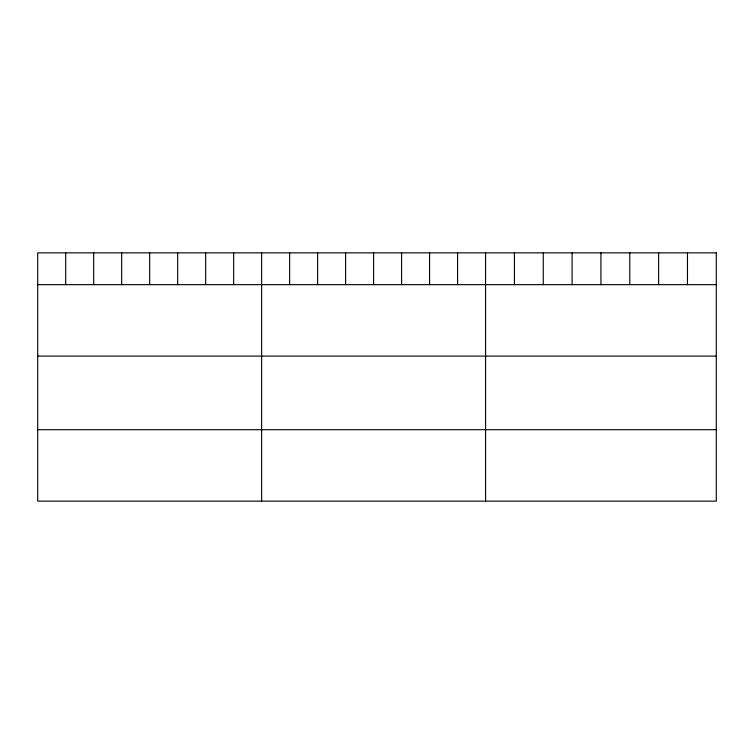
<?xml version="1.0" encoding="UTF-8"?>
<svg xmlns="http://www.w3.org/2000/svg" width="754" height="754" viewBox="0 0 754 754"><rect width="100%" height="100%" fill="white"/><g stroke="black" fill="none" stroke-linecap="round" stroke-linejoin="round"><path stroke-width="1.13" d="M37.7 284.654L716.3 284.654M37.7 356.095L716.3 356.095M37.7 429.705L716.3 429.705M687.459 252.854L687.459 284.654M658.619 252.854L658.619 284.654M629.779 252.854L629.779 284.654M600.938 252.854L600.938 284.654M572.097 252.854L572.097 284.654M543.257 252.854L543.257 284.654M514.416 252.854L514.416 284.654M485.576 252.854L485.576 501.146M457.584 252.854L457.584 284.654M429.591 252.854L429.591 284.654M401.599 252.854L401.599 284.654M373.607 252.854L373.607 284.654M345.615 252.854L345.615 284.654M317.623 252.854L317.623 284.654M289.63 252.854L289.63 284.654M261.638 252.854L261.638 501.146M233.646 252.854L233.646 284.654M205.653 252.854L205.653 284.654M177.661 252.854L177.661 284.654M149.669 252.854L149.669 284.654M121.677 252.854L121.677 284.654M93.684 252.854L93.684 284.654M65.692 252.854L65.692 284.654M716.3 252.854L37.7 252.854L37.7 501.146L716.3 501.146L716.3 252.854"/></g></svg>
